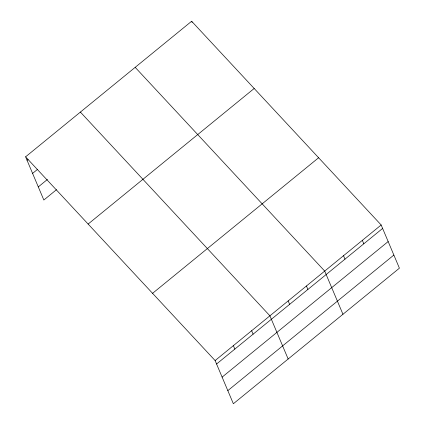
<?xml version="1.0" encoding="UTF-8"?>
<svg xmlns="http://www.w3.org/2000/svg" width="425" height="425" viewBox="0 0 425 425"><rect width="100%" height="100%" fill="white"/><g stroke="black" fill="none" stroke-linecap="round" stroke-linejoin="round"><path stroke-width="0.64" d="M25.59 156.825L191.638 21.25L381.161 224.979L399.41 268.175L233.362 403.75L215.114 360.554L25.59 156.825L43.839 200.021L56.52 189.667M27.051 160.278L28.066 159.449M32.592 173.395L37.666 169.251M38.298 186.904L47.43 179.451M88.134 224.055L254.182 88.48M152.575 293.324L318.617 157.749M215.114 360.554L381.161 224.979M216.575 364.007L382.622 228.432M222.116 377.124L388.163 241.549M227.821 390.633L393.869 255.058M135.182 67.347L324.705 271.076L342.954 314.272M80.389 112.083L269.912 315.812L288.155 359.008M362.344 240.343L363.8 243.796M343.527 255.712L344.983 259.16M306.441 285.988L307.902 289.441M191.638 21.25L192.121 22.403M288.177 300.9L289.632 304.353M251.648 330.73L253.103 334.183M233.383 345.642L234.839 349.095"/></g></svg>
